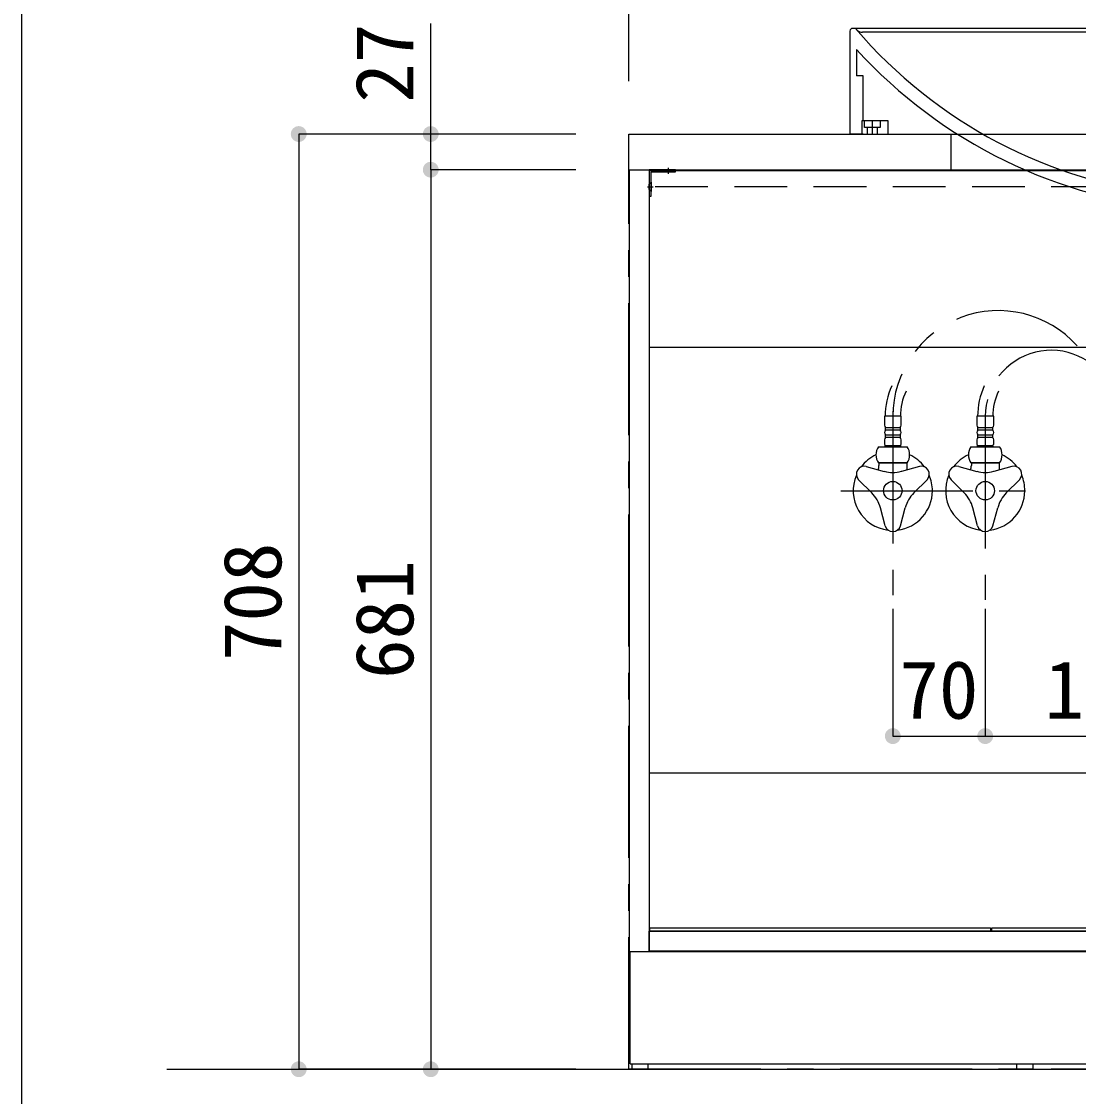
# Model space of a CAD drawing. Units: millimetres on the paper, scale 1:20. Extents: x -205 to 195, y -144 to 138.
# Drawn here: x -205 to -164.97, y -111.03 to -70.34 of the extents above; entities that cross this region are included whole.
import ezdxf
from ezdxf.enums import TextEntityAlignment as Align

# ---------------------------------------------------------------- set-up
doc = ezdxf.new("R2010")
doc.units = ezdxf.units.MM
doc.linetypes.add('CHAIN1', pattern=[8, 5, -1, 1, -1])
doc.linetypes.add('DASHED2', pattern=[3, 2, -1])
for name, color, linetype in [('0-1_1', 7, 'Continuous'), ('0-2_2', 4, 'Continuous'), ('0-3_3', 6, 'Continuous'), ('0-A_10', 6, 'Continuous')]:
    doc.layers.add(name, color=color, linetype=linetype)
doc.styles.add('ＭＳ ゴシック', font='')
doc.styles.get('ＭＳ ゴシック').set_extended_font_data('MS Gothic')

msp = doc.modelspace()

# ---------------------------------------------------------------- hatches: boundary and pattern name
at = {"layer": '0-2_2'}
for points in [[(-194.2, -74.6, 1), (-194.8, -74.6, 1)], [(-189.2, -74.6, 1), (-189.8, -74.6, 1)], [(-189.2, -75.95, 1), (-189.8, -75.95, 1)], [(-189.2, -75.95, 1), (-189.8, -75.95, 1)], [(-194.2, -110, 1), (-194.8, -110, 1)], [(-189.2, -110, 1), (-189.8, -110, 1)]]:
    msp.add_hatch(color=132, dxfattribs=at).paths.add_polyline_path(points)
at = {"layer": '0-3_3'}
for points in [[(-171.7, -97.39, 1), (-172.3, -97.39, 1)], [(-168.2, -97.39, 1), (-168.8, -97.39, 1)], [(-168.2, -97.39, 1), (-168.8, -97.39, 1)]]:
    msp.add_hatch(color=212, dxfattribs=at).paths.add_polyline_path(points)

# ---------------------------------------------------------------- linework, layer by layer
at = {"layer": '0-1_1'}
for p, q in [((-182, -74.6), (-137, -74.6)), ((-182, -75.95), (-182, -74.6)), ((-182, -75.95), (-137, -75.95)), ((-181.225, -75.975), (-137.775, -75.975)), ((-181.225, -75.975), (-181.225, -82.681)), ((-137.775, -82.681), (-181.225, -82.681)), ((-181.225, -98.781), (-137.775, -98.781)), ((-181.225, -98.781), (-181.225, -104.775)), ((-137.775, -104.775), (-181.225, -104.775)), ((-181.95, -109.8), (-181.95, -105.55)), ((-181.95, -109.8), (-137.05, -109.8))]:
    msp.add_line(p, q, dxfattribs=at)
at = {"layer": '0-1_1', "linetype": 'DASHED2'}
for p, q in [((-180.6, -75.95), (-180.425, -75.95)), ((-180.425, -76.025), (-180.6, -76.025)), ((-181.15, -76.425), (-181.15, -76.775)), ((-181.225, -76.7), (-181.225, -76.5))]:
    msp.add_line(p, q, dxfattribs=at)
at = {"layer": '0-1_1'}
for points in [[(-181.975, -105.55), (-181.975, -75.95), (-181.225, -75.95), (-181.225, -105.55)], [(-180.225, -75.95), (-181.225, -75.95), (-181.225, -76.95), (-181.15, -76.95), (-181.15, -76.025), (-180.225, -76.025)], [(-181.225, -105.525), (-181.225, -104.775), (-137.775, -104.775), (-137.775, -105.525)], [(-181.2, -104.775), (-181.2, -104.65), (-168.3, -104.65), (-168.3, -104.775)], [(-168.25, -104.775), (-168.25, -104.65), (-150.75, -104.65), (-150.75, -104.775)], [(-181.275, -109.8), (-181.275, -110), (-181.875, -110), (-181.875, -109.8)], [(-166.7, -109.8), (-166.7, -110), (-167.3, -110), (-167.3, -109.8)]]:
    msp.add_lwpolyline(points, close=True, dxfattribs=at)
msp.add_lwpolyline([(-137.05, -109.8), (-137.05, -105.55), (-181.95, -105.55)], dxfattribs=at)
at = {"layer": '0-2_2'}
for p, q in [((-182, -72.6), (-182, -59.6)), ((-182, -72.6), (-182, -64.6)), ((-189.5, -75.95), (-189.5, -70.414)), ((-184, -74.6), (-194.5, -74.6)), ((-194.5, -74.6), (-194.5, -110)), ((-184, -74.6), (-189.5, -74.6)), ((-184, -75.95), (-189.5, -75.95)), ((-189.5, -75.95), (-189.5, -110)), ((-184, -75.95), (-189.5, -75.95)), ((-199.5, -110), (76.9, -110)), ((-184, -110), (-194.5, -110)), ((-184, -110), (-189.5, -110))]:
    msp.add_line(p, q, dxfattribs=at)
at = {"layer": '0-2_2', "linetype": 'DASHED2'}
for p, q in [((-180.6, -76.025), (-180.6, -75.95)), ((-180.425, -75.95), (-180.425, -76.025)), ((-181.225, -76.5), (-181.15, -76.425)), ((-181.15, -76.775), (-181.225, -76.7))]:
    msp.add_line(p, q, dxfattribs=at)
at = {"layer": '0-2_2', "linetype": 'CHAIN1'}
for p, q in [((-180.512, -75.883), (-180.512, -76.101)), ((-181.292, -76.6), (-181.074, -76.6))]:
    msp.add_line(p, q, dxfattribs=at)
at = {"layer": '0-2_2', "linetype": 'DASHED2'}
msp.add_lwpolyline([(-137, -76.6), (-182, -76.6), (-182, -75.95)], dxfattribs=at)
at = {"layer": '0-2_2', "linetype": 'CHAIN1'}
msp.add_lwpolyline([(-182, -110), (-182, -75.95), (-137, -75.95), (-137, -110)], close=True, dxfattribs=at)
at = {"layer": '0-3_3'}
for p, q in [((-173.625, -70.7), (-173.625, -74.575)), ((-145.475, -70.6), (-173.525, -70.6)), ((-173.409, -70.6), (-173.109, -70.95)), ((-145.857, -70.75), (-173.143, -70.75)), ((-173.375, -71.402), (-173.375, -72.4)), ((-172.975, -74.35), (-172.975, -74.6)), ((-172.575, -74.6), (-172.575, -74.35)), ((-172.474, -74.1), (-172.474, -74.35)), ((-173.076, -74.6), (-172.474, -74.6)), ((-169.8, -74.6), (-169.8, -75.95)), ((-172.32, -85.285), (-172.32, -85.623)), ((-168.82, -85.285), (-168.82, -85.623)), ((-172.275, -85.81), (-172.275, -85.71)), ((-172.275, -85.71), (-171.725, -85.71)), ((-171.725, -85.81), (-172.275, -85.81)), ((-171.725, -85.71), (-171.725, -85.81)), ((-168.775, -85.81), (-168.775, -85.71)), ((-168.775, -85.71), (-168.225, -85.71)), ((-168.225, -85.81), (-168.775, -85.81)), ((-168.225, -85.71), (-168.225, -85.81)), ((-172.32, -86.173), (-172.32, -86.335)), ((-172.275, -86.085), (-172.275, -85.985)), ((-172.275, -85.985), (-171.725, -85.985)), ((-171.725, -86.085), (-172.275, -86.085)), ((-171.725, -85.985), (-171.725, -86.085)), ((-171.68, -86.335), (-171.68, -86.173)), ((-168.82, -86.173), (-168.82, -86.335)), ((-168.775, -86.085), (-168.775, -85.985)), ((-168.775, -85.985), (-168.225, -85.985)), ((-168.225, -86.085), (-168.775, -86.085)), ((-168.225, -85.985), (-168.225, -86.085)), ((-168.18, -86.335), (-168.18, -86.173)), ((-172.544, -86.435), (-171.456, -86.435)), ((-172.275, -86.385), (-172.3, -86.41)), ((-172.3, -86.41), (-172.3, -86.435)), ((-172.27, -86.385), (-171.73, -86.385)), ((-171.7, -86.41), (-171.725, -86.385)), ((-169.044, -86.435), (-167.956, -86.435)), ((-168.775, -86.385), (-168.8, -86.41)), ((-168.8, -86.41), (-168.8, -86.435)), ((-168.77, -86.385), (-168.23, -86.385)), ((-168.2, -86.41), (-168.225, -86.385)), ((-171.456, -87.05), (-172.544, -87.05)), ((-172.525, -87.05), (-172.467, -87.05)), ((-172.525, -87.05), (-172.525, -87.151)), ((-172.467, -87.05), (-171.533, -87.05)), ((-171.533, -87.05), (-171.475, -87.05)), ((-167.956, -87.05), (-169.044, -87.05)), ((-169.025, -87.05), (-168.967, -87.05)), ((-169.025, -87.05), (-169.025, -87.151)), ((-168.967, -87.05), (-168.033, -87.05)), ((-168.033, -87.05), (-167.975, -87.05)), ((-173.005, -87.185), (-172.324, -87.368)), ((-170.995, -87.185), (-171.676, -87.368)), ((-169.505, -87.185), (-168.824, -87.368)), ((-167.495, -87.185), (-168.176, -87.368)), ((-173.295, -87.687), (-172.796, -88.186)), ((-170.705, -87.687), (-171.204, -88.186)), ((-169.795, -87.687), (-169.296, -88.186)), ((-167.205, -87.687), (-167.704, -88.186)), ((-172.29, -89.428), (-172.472, -88.746)), ((-171.71, -89.428), (-171.528, -88.746)), ((-168.79, -89.428), (-168.972, -88.746)), ((-168.21, -89.428), (-168.028, -88.746)), ((-172, -92.57), (-172, -97.39)), ((-168.5, -92.57), (-168.5, -97.39)), ((-168.5, -92.57), (-168.5, -97.39)), ((-172, -97.39), (-168.5, -97.39)), ((-168.5, -97.39), (-159.5, -97.39))]:
    msp.add_line(p, q, dxfattribs=at)
at = {"layer": '0-3_3', "linetype": 'CHAIN1'}
for p, q in [((-172.775, -74.6), (-172.775, -74.1)), ((-172, -85.096), (-172, -92.06)), ((-168.5, -85.285), (-168.5, -92.231)), ((-173.973, -88.1), (-166.201, -88.1))]:
    msp.add_line(p, q, dxfattribs=at)
at = {"layer": '0-3_3'}
for points in [[(-173.125, -74.1), (-173.125, -72.4), (-173.375, -72.4)], [(-172.474, -74.35), (-173.076, -74.35), (-173.076, -74.1)], [(-173.125, -74.6), (-173.6, -74.6), (-173.625, -74.575)], [(-171.68, -85.623), (-171.68, -85.285), (-172.32, -85.285)], [(-168.18, -85.623), (-168.18, -85.285), (-168.82, -85.285)], [(-171.7, -86.435), (-171.7, -86.41), (-172.3, -86.41)], [(-168.2, -86.435), (-168.2, -86.41), (-168.8, -86.41)], [(-171.475, -87.05), (-171.475, -87.151), (-171.475, -87.225)], [(-167.975, -87.05), (-167.975, -87.151), (-167.975, -87.225)]]:
    msp.add_lwpolyline(points, dxfattribs=at)
msp.add_lwpolyline([(-172.175, -74.1), (-173.175, -74.1), (-173.175, -74.6), (-172.175, -74.6)], close=True, dxfattribs=at)
for centre in [(-172, -88.1), (-168.5, -88.1)]:
    msp.add_circle(centre, 0.35, dxfattribs=at)
for centre, radius, start, end in [((-173.525, -70.7), 0.1, 90, 180), ((-173.143, -70.45), 0.3, 220.6013, 270), ((-159.528, -58.759), 18.25, 221.911, 265.2312), ((-159.528, -58.759), 18.75, 222.3962, 265.4981), ((-169.5, -85.285), 2.788, 155.6112, 180), ((-166, -85.285), 2.788, 155.6112, 180), ((-169.5, -85.285), 2.212, 154.5234, 180), ((-166, -85.285), 2.212, 154.5234, 180), ((-172.212, -85.623), 0.108, 180, 234.4322), ((-172.212, -85.898), 0.108, 125.5678, 234.4322), ((-171.788, -85.623), 0.108, 305.5678, 360), ((-171.788, -85.898), 0.108, 305.5678, 54.4322), ((-168.712, -85.623), 0.108, 180, 234.4322), ((-168.712, -85.898), 0.108, 125.5678, 234.4322), ((-168.288, -85.623), 0.108, 305.5678, 360), ((-168.288, -85.898), 0.108, 305.5678, 54.4322), ((-172.212, -86.173), 0.108, 125.5678, 180), ((-171.788, -86.173), 0.108, 0, 54.4322), ((-168.712, -86.173), 0.108, 125.5678, 180), ((-168.288, -86.173), 0.108, 0, 54.4322), ((-172.087, -86.743), 0.55, 146.007, 213.993), ((-172.27, -86.335), 0.05, 180, 270), ((-171.73, -86.335), 0.05, 270, 360), ((-171.912, -86.743), 0.55, 326.007, 33.993), ((-168.587, -86.743), 0.55, 146.007, 213.993), ((-168.77, -86.335), 0.05, 180, 270), ((-168.23, -86.335), 0.05, 270, 360), ((-168.412, -86.743), 0.55, 326.007, 33.993), ((-172, -88.1), 1.5, 115.1507, 143.0569), ((-172, -88.1), 1.5, 36.9431, 64.8493), ((-168.5, -88.1), 1.5, 115.1507, 143.0569), ((-168.5, -88.1), 1.5, 36.9431, 64.8493), ((-173.083, -87.475), 0.3, 75, 225), ((-172.996, -87.151), 0.471, 340.6411, 360), ((-172, -86.16), 1.25, 255, 285), ((-171.225, -87.225), 0.25, 180, 199.8361), ((-170.917, -87.475), 0.3, 315, 105), ((-169.583, -87.475), 0.3, 75, 225), ((-169.496, -87.151), 0.471, 340.6411, 360), ((-168.5, -86.16), 1.25, 255, 285), ((-167.725, -87.225), 0.25, 180, 199.8361), ((-167.417, -87.475), 0.3, 315, 105), ((-172, -88.1), 1.5, 156.9431, 263.0569), ((-172, -88.1), 1.5, 0, 23.0569), ((-168.5, -88.1), 1.5, 156.9431, 263.0569), ((-168.5, -88.1), 1.5, 0, 23.0569), ((-173.68, -89.07), 1.25, 15, 45), ((-172, -88.1), 1.5, 276.9431, 360), ((-170.32, -89.07), 1.25, 135, 165), ((-170.18, -89.07), 1.25, 15, 45), ((-168.5, -88.1), 1.5, 276.9431, 360), ((-166.82, -89.07), 1.25, 135, 165), ((-172, -89.35), 0.3, 195, 345), ((-168.5, -89.35), 0.3, 195, 345)]:
    msp.add_arc(centre, radius, start, end, dxfattribs=at)
at = {"layer": '0-3_3', "linetype": 'CHAIN1'}
for centre, radius, start in [((-168, -85.285), 4, 41.7979), ((-166, -85.285), 2.5, 27.8163)]:
    msp.add_arc(centre, radius, start, 180, dxfattribs=at)
at = {"layer": '0-A_10'}
msp.add_lwpolyline([(-205, 138.5), (-205, -143.5), (195, -143.5)], dxfattribs=at)

# ---------------------------------------------------------------- texts
at = {"layer": '0-2_2', "style": 'ＭＳ ゴシック'}
for s, p in [('27', (-189.5, -73.414)), ('708', (-194.5, -94.55)), ('681', (-189.5, -95.225))]:
    msp.add_text(s, height=2.199, rotation=90, dxfattribs=at).set_placement(p, align=Align.BOTTOM_LEFT)
at = {"layer": '0-3_3', "style": 'ＭＳ ゴシック'}
for s, p in [('70', (-171.75, -97.39)), ('180', (-166.25, -97.39))]:
    msp.add_text(s, height=2.199, dxfattribs=at).set_placement(p, align=Align.BOTTOM_LEFT)

doc.saveas('drawing.dxf')
